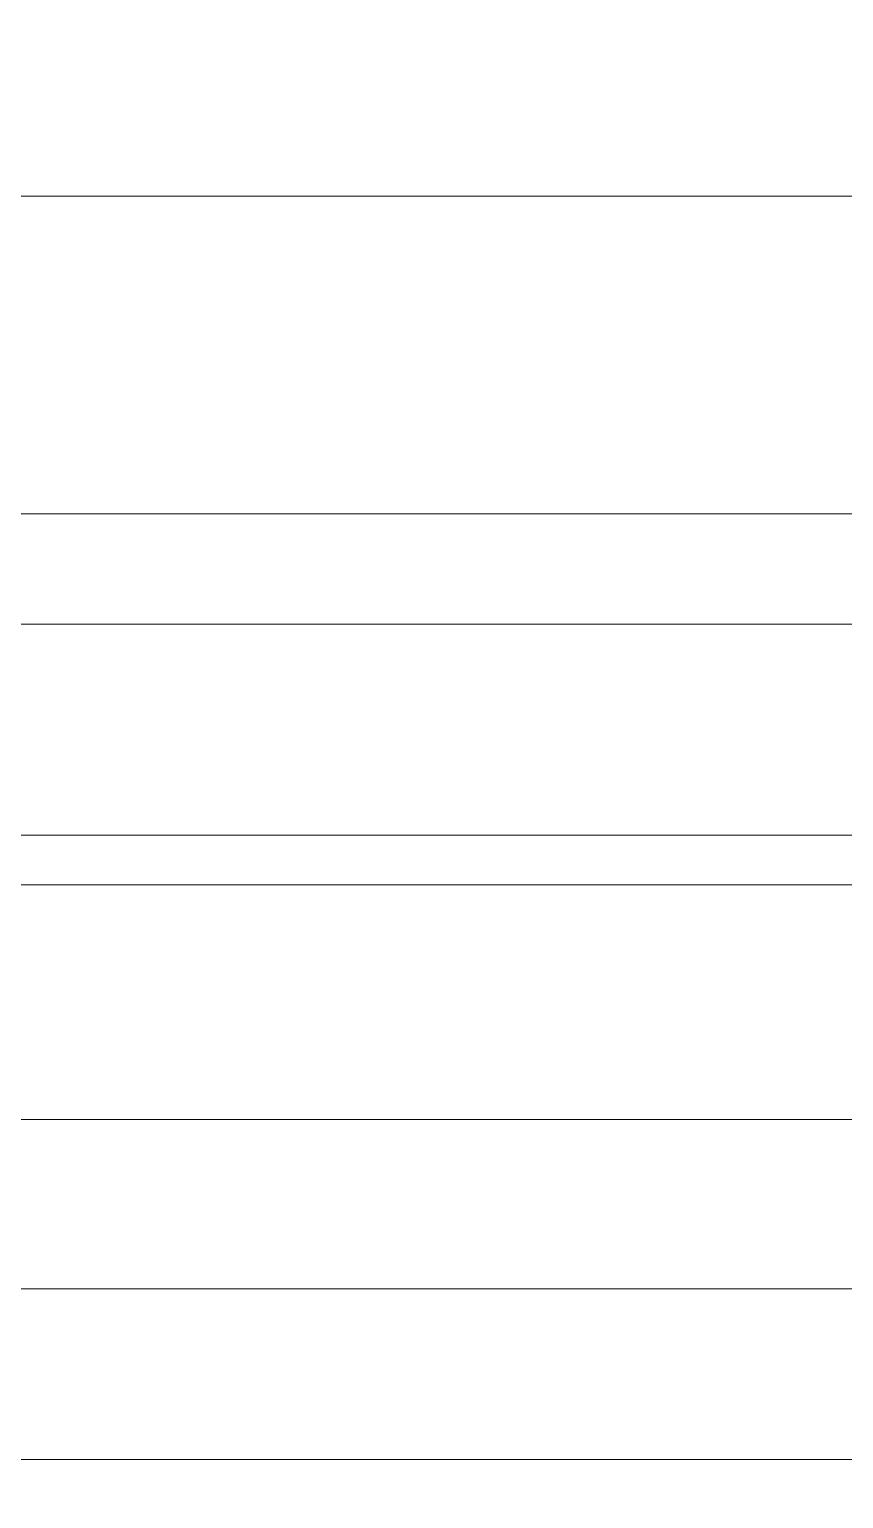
# Model space of a CAD drawing. Header units: millimetres. Extents: x 0 to 822, y -746 to 6.
# Drawn here: x 168.088 to 168.518, y -741.915 to -741.138 of the extents above; entities that cross this region are included whole.
import ezdxf

# ---------------------------------------------------------------- set-up
doc = ezdxf.new("R2010")
doc.units = ezdxf.units.MM
doc.layers.add('I-FURN', color=7, linetype='Continuous', lineweight=5)

# ---------------------------------------------------------------- blocks, each defined once
blk = doc.blocks.new('FamilyGeomCombination_1083660-_3D_')
at = {"layer": 'I-FURN', "color": 253, "true_color": 0xa79f92}
mesh = blk.add_polyface(dxfattribs=at)
corners = [(654.25638, -675.87106, 233.64923), (654.25638, -692.02371, 235.45772), (654.25638, -707.37646, 240.79363), (654.25638, -721.16901, 249.39272), (654.25638, -732.71833, 260.82916), (654.25638, -741.45249, 274.53658), (168.07571, -741.45249, 274.53658), (168.07571, -732.71833, 260.82916), (168.07571, -721.16901, 249.39272), (168.07571, -707.37646, 240.79363), (168.07571, -692.02371, 235.45772), (168.07571, -675.87106, 233.64923)]
mesh.append_faces([[corners[k] for k in face] for face in [(0, 1, 10, 11)]], dxfattribs={"vtx1": -1, "color": 253})
mesh.append_faces([[corners[k] for k in face] for face in [(1, 2, 9, 10), (8, 9, 2, 3), (3, 4, 7, 8)]], dxfattribs={"vtx1": -1, "vtx3": -1, "color": 253})
mesh.append_faces([[corners[k] for k in face] for face in [(4, 5, 6, 7)]], dxfattribs={"vtx3": -1, "color": 253})
mesh = blk.add_polyface(dxfattribs=at)
corners = [(654.25638, -741.80367, 354.31861), (654.25638, -741.59014, 354.36975), (654.25638, -741.39412, 354.46866), (654.25638, -741.22612, 354.61004), (654.25638, -741.09517, 354.78628), (168.07571, -741.09517, 354.78628), (168.07571, -741.22612, 354.61004), (168.07571, -741.39412, 354.46866), (168.07571, -741.59014, 354.36975), (168.07571, -741.80367, 354.31861)]
mesh.append_faces([[corners[k] for k in face] for face in [(5, 6, 3, 4)]], dxfattribs={"vtx1": -1, "color": 253})
mesh.append_faces([[corners[k] for k in face] for face in [(7, 8, 1, 2), (2, 3, 6, 7)]], dxfattribs={"vtx1": -1, "vtx3": -1, "color": 253})
mesh.append_faces([[corners[k] for k in face] for face in [(8, 9, 0, 1)]], dxfattribs={"vtx3": -1, "color": 253})
mesh = blk.add_polyface(dxfattribs=at)
corners = [(654.25638, -741.45249, 274.53658), (654.25638, -741.5639, 274.70552), (654.25638, -741.71425, 274.84099), (654.25638, -741.89385, 274.93427), (654.25638, -742.09114, 274.97934), (168.07571, -742.09114, 274.97934), (168.07571, -741.89385, 274.93427), (168.07571, -741.71425, 274.84099), (168.07571, -741.5639, 274.70552), (168.07571, -741.45249, 274.53658)]
mesh.append_faces([[corners[k] for k in face] for face in [(5, 6, 3, 4)]], dxfattribs={"vtx1": -1, "color": 253})
mesh.append_faces([[corners[k] for k in face] for face in [(7, 8, 1, 2), (2, 3, 6, 7)]], dxfattribs={"vtx1": -1, "vtx3": -1, "color": 253})
mesh.append_faces([[corners[k] for k in face] for face in [(8, 9, 0, 1)]], dxfattribs={"vtx3": -1, "color": 253})
mesh = blk.add_polyface(dxfattribs=at)
corners = [(654.25638, -745.25454, 353.14032), (654.25638, -743.59122, 353.91138), (654.25638, -741.80367, 354.31861), (168.07571, -741.80367, 354.31861), (168.07571, -743.59122, 353.91138), (168.07571, -745.25454, 353.14032)]
mesh.append_faces([[corners[k] for k in face] for face in [(4, 5, 0, 1), (1, 2, 3, 4)]], dxfattribs={"vtx3": -1, "color": 253})

msp = doc.modelspace()

# ---------------------------------------------------------------- block references
at = {"layer": 'I-FURN', "color": 253, "true_color": 0xa79f92}
msp.add_blockref('FamilyGeomCombination_1083660-_3D_', (0, 0), dxfattribs=at)

doc.saveas('drawing.dxf')
